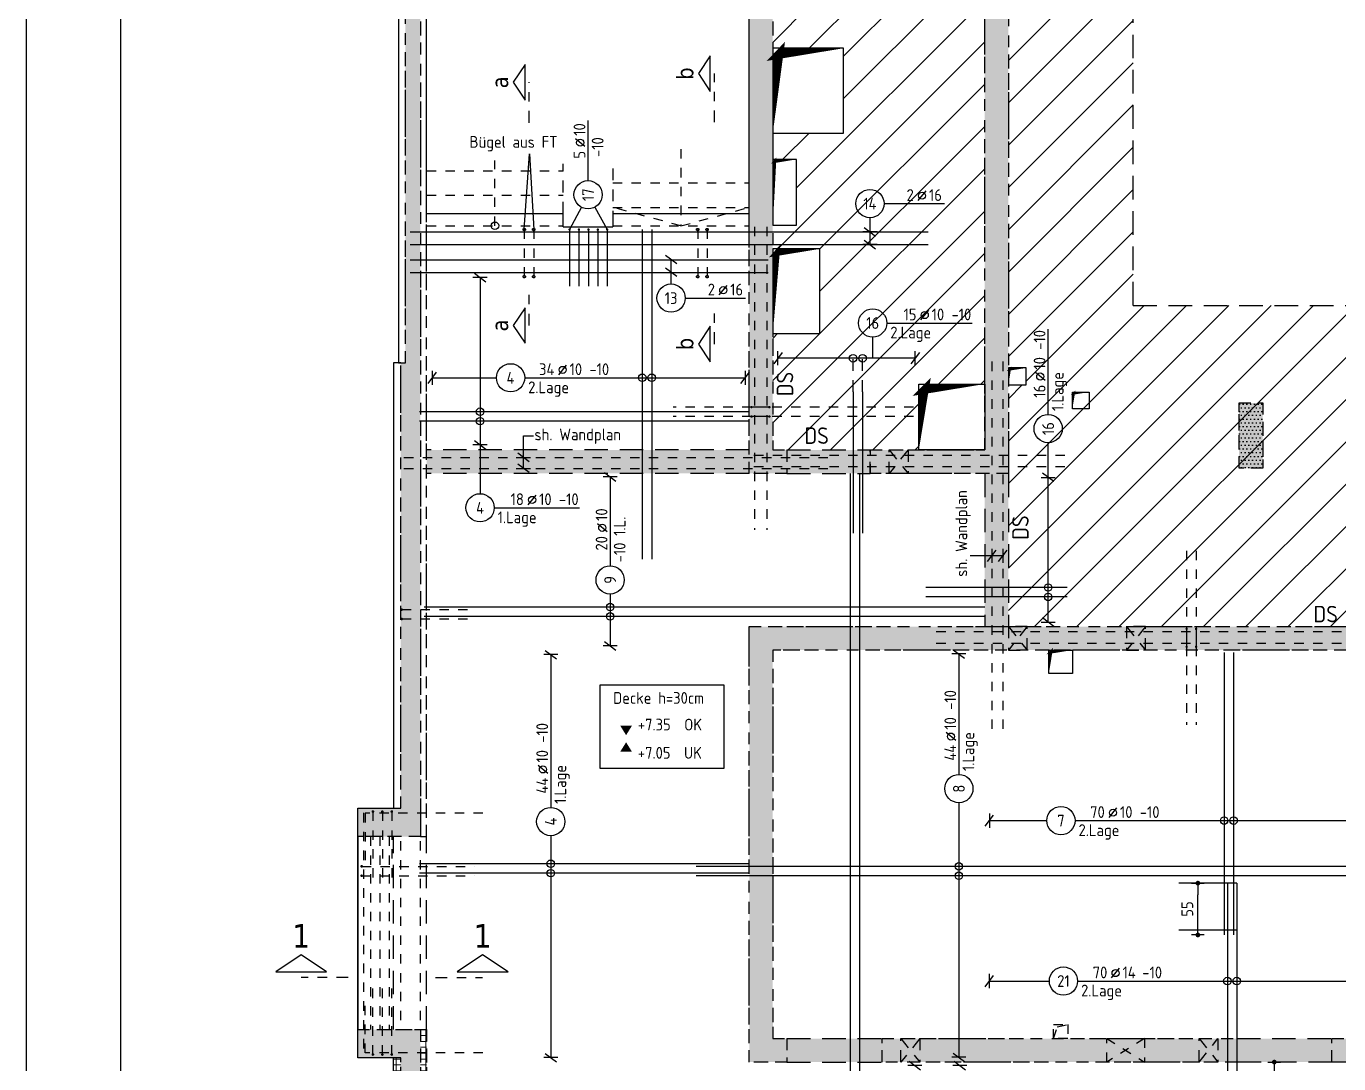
# Model space of a CAD drawing. Extents: x -4 to 87.4, y -7.1 to 49.1.
# Drawn here: x 5.99 to 19.92, y 23.99 to 35.01 of the extents above; entities that cross this region are included whole.
import ezdxf
from ezdxf.enums import TextEntityAlignment as Align

# ---------------------------------------------------------------- set-up
doc = ezdxf.new("R2010")
doc.units = 0
doc.header["$LTSCALE"] = 0.5
for name, pattern in [('AUSGEZOGEN', [1000.01, 1000, 0.01]), ('DASHDOTSMALL', [1.05, 0.5, -0.25, 0.05, -0.25]), ('DASHED', [0.75, 0.5, -0.25]), ('DOT', [0.175, 0.05, -0.125]), ('HIDDEN', [0.375, 0.25, -0.125]), ('HIDDEN2', [0.187, 0.125, -0.062]), ('PUNKT', [0.175, 0.05, -0.125]), ('STRICHPUNKT2', [0.55, 0.25, -0.125, 0.05, -0.125]), ('VERDECKT', [0.375, 0.25, -0.125])]:
    doc.linetypes.add(name, pattern=pattern)
for name, color, linetype in [('1.OG', 7, 'Continuous'), ('BETON', 7, 'Continuous'), ('BZ', 7, 'Continuous'), ('DD', 7, 'Continuous'), ('DRUEBER', 7, 'Continuous'), ('grau_hell', 7, 'Continuous'), ('grau_mittel', 7, 'Continuous'), ('HILFE', 7, 'Continuous'), ('koten', 7, 'Continuous'), ('MASSE', 7, 'Continuous'), ('OBJEKT', 7, 'Continuous'), ('RAHMEN', 7, 'Continuous'), ('RND', 7, 'Continuous'), ('SCHATTEN', 7, 'Continuous'), ('SCHNITTE', 7, 'Continuous'), ('SCHRAFF', 7, 'Continuous'), ('TEXT', 7, 'Continuous'), ('VERDECKT', 7, 'Continuous'), ('VERDECKT1', 7, 'Continuous'), ('WD', 7, 'Continuous')]:
    doc.layers.add(name, color=color, linetype=linetype)
doc.layers.add('NOPLOT', color=7, linetype='Continuous', plot=False)
doc.layers.add('zila_01_rb_02_stb-fertig_05_schraff', color=144, linetype='Continuous', lineweight=9)
doc.styles.add('helv', font='tahoma.ttf')
doc.styles.add('txt', font='isocp.shx')
doc.dimstyles.new('DOT_I', dxfattribs={"dimscale": 0.5, "dimtxt": 0.25, "dimasz": 0.25, "dimexe": 0.1, "dimexo": 0.3, "dimgap": 0.1, "dimtad": 1, "dimdec": 3, "dimzin": 3, "dimtxsty": 'txt', "dimblk": 'DOT', "dimblk1": 'DOT', "dimblk2": 'DOT', "dimsah": 1, "dimcen": 0.1, "dimse1": 1, "dimse2": 1, "dimazin": 0, "dimtfac": 1, "dimtdec": 4, "dimtix": 1, "dimtmove": 2, "dimatfit": 3, "dimfxl": 0, "dimtvp": 1, "dimtolj": 1, "dimtzin": 0, "dimarcsym": 0})
pattern_1 = [(45, (0.41612, -0.21238), (-0.2245064, 0.2245064), [])]
pattern_2 = [(0, (1.404987, 55.841414), (0.01984375, 0.0396875), [0, -0.0396875])]

# ---------------------------------------------------------------- blocks, each defined once
blk = doc.blocks.new('lei_gre')
at = {"layer": 'RND', "color": 7, "linetype": 'Continuous'}
for p, q in [((-0.09, -0.12), (0.09, 0.12)), ((0, 0.15), (0, -0.15))]:
    blk.add_line(p, q, dxfattribs=at)
blk = doc.blocks.new('RND_LEI')
at = {"layer": 'RND', "color": 7, "linetype": 'Continuous'}
blk.add_line((1.022, 0.066), (1.19, 0.27), dxfattribs=at)
for centre, radius in [((0, 0), 0.3), ((1.106, 0.168), 0.075)]:
    blk.add_circle(centre, radius, dxfattribs=at)
at = {"layer": 'RND', "color": 7, "linetype": 'Continuous', "style": 'txt'}
blk.add_attdef('ANZ', text='', height=0.25, dxfattribs=at).set_placement((0.931, 0.057), align=Align.RIGHT)
for tag, p in [('DUM', (1.253, 0.057)), ('ABSTD', (1.674, 0.057)), ('POSTXT', (0.374, -0.327))]:
    blk.add_attdef(tag, p, '', height=0.25, dxfattribs=at)
blk.add_attdef('POSL', text='', height=0.25, dxfattribs=at).set_placement((0, 0), align=Align.MIDDLE)
blk = doc.blocks.new('SCHN-2')
at = {"layer": 'SCHNITTE', "color": 6, "linetype": 'Continuous'}
blk.add_lwpolyline([(0.378, 0.088), (0, 0.34), (-0.378, 0.088)], close=True, dxfattribs=at)
at = {"layer": 'SCHNITTE', "color": 1, "linetype": 'DASHDOTSMALL', "style": 'helv'}
blk.add_attdef('SCHN-2', text='', height=0.35, dxfattribs=at).set_placement((0, 0.45), align=Align.CENTER)
blk = doc.blocks.new('DOT')
at = {"layer": 'MASSE', "color": 7, "linetype": 'Continuous'}
for p, q in [((0, 0), (-1, 0)), ((0, 0.54), (0, -0.54))]:
    blk.add_line(p, q, dxfattribs=at)
at = {"layer": 'MASSE', "color": 7, "linetype": 'Continuous', "const_width": 0.2}
blk.add_lwpolyline([(-0.1, 0, 1), (0.1, 0, 1)], format="xyb", close=True, dxfattribs=at)
blk = doc.blocks.new('*D46')
at = {"layer": 'Defpoints', "color": 0, "linetype": 'AUSGEZOGEN', "transparency": 16777216}
for p in [(18.426, 25.91), (18.426, 25.91), (18.426, 25.36)]:
    blk.add_point(p, dxfattribs=at)
at = {"layer": 'MASSE', "color": 0, "linetype": 'AUSGEZOGEN', "lineweight": -2, "transparency": 16777216}
blk.add_line((18.426, 25.485), (18.426, 25.785), dxfattribs=at)
at = {"layer": 'MASSE', "color": 0, "linetype": 'AUSGEZOGEN', "lineweight": -2, "transparency": 16777216, "xscale": 0.125, "yscale": 0.125, "zscale": 0.125}
for p, rotation in [((18.426, 25.91), 90), ((18.426, 25.36), 270)]:
    blk.add_blockref('DOT', p, dxfattribs=dict(at, rotation=rotation))
at = {"layer": 'MASSE', "color": 0, "linetype": 'AUSGEZOGEN', "transparency": 16777216, "insert": (18.314, 25.635), "char_height": 0.125, "attachment_point": 5, "rotation": 90, "style": 'txt'}
blk.add_mtext('\\A1;55', dxfattribs=at)
blk = doc.blocks.new('DINA0')
at = {"layer": 'RAHMEN'}
blk.add_line((0, 84.1), (0, 0), dxfattribs=at)
at = {"layer": 'RAHMEN', "color": 5}
blk.add_line((2, 83.6), (2, 0.5), dxfattribs=at)
blk = doc.blocks.new('*D51')
at = {"layer": 'Defpoints', "color": 0, "linetype": 'AUSGEZOGEN', "transparency": 16777216}
for p in [(19.237, 24.01), (19.237, 22.36), (19.237, 22.36)]:
    blk.add_point(p, dxfattribs=at)
at = {"layer": 'MASSE', "color": 0, "linetype": 'AUSGEZOGEN', "lineweight": -2, "transparency": 16777216}
blk.add_line((19.237, 23.885), (19.237, 22.485), dxfattribs=at)
at = {"layer": 'MASSE', "color": 0, "linetype": 'AUSGEZOGEN', "lineweight": -2, "transparency": 16777216, "xscale": 0.125, "yscale": 0.125, "zscale": 0.125}
for p, rotation in [((19.237, 24.01), 90), ((19.237, 22.36), 270)]:
    blk.add_blockref('DOT', p, dxfattribs=dict(at, rotation=rotation))
at = {"layer": 'MASSE', "color": 0, "linetype": 'AUSGEZOGEN', "transparency": 16777216, "insert": (19.124, 23.185), "char_height": 0.125, "attachment_point": 5, "rotation": 90, "style": 'txt'}
blk.add_mtext('\\A1;165', dxfattribs=at)
blk = doc.blocks.new('SCHN-1')
at = {"layer": 'SCHNITTE', "color": 5, "linetype": 'Continuous'}
blk.add_lwpolyline([(0.54, 0.125), (0, 0.485), (-0.54, 0.125)], close=True, dxfattribs=at)
at = {"layer": 'SCHNITTE', "color": 6, "linetype": 'Continuous', "style": 'helv'}
blk.add_attdef('SCHN-1', text='', height=0.5, dxfattribs=at).set_placement((0, 0.635), align=Align.CENTER)
blk = doc.blocks.new('okrd_o')
at = {"layer": 'koten', "color": 7, "linetype": 'Continuous'}
blk.add_solid([(-0.125, 0.202), (0.125, 0.202), (0, 0)], dxfattribs=at)
at = {"layer": 'koten', "style": 'txt'}
blk.add_attdef('OKRD', (0.25, 0.1), '', height=0.25, dxfattribs=at)
blk = doc.blocks.new('okrd_u')
at = {"layer": 'koten', "color": 7, "linetype": 'Continuous'}
blk.add_solid([(-0.125, -0.202), (0.125, -0.202), (0, 0)], dxfattribs=at)
at = {"layer": 'koten', "style": 'txt'}
blk.add_attdef('OKRD', (0.25, -0.35), '', height=0.25, dxfattribs=at)

msp = doc.modelspace()

# ---------------------------------------------------------------- hatches: boundary and pattern name
at = {"layer": 'grau_hell', "linetype": 'AUSGEZOGEN'}
h = msp.add_hatch(dxfattribs=at)
h.set_pattern_fill('ANSI31', color=9, scale=0.1, style=0, double=1)
h.set_pattern_definition(pattern_1)
h.paths.add_polyline_path([(16.1639, 38.2101), (14.1139, 38.2101), (14.1139, 37.8601), (13.9139, 37.8601), (13.9139, 37.3701), (14.1639, 37.3701), (14.1639, 36.8701), (13.9139, 36.8701), (13.9139, 36.1351), (14.6639, 36.1351), (14.6639, 35.2351), (13.9139, 35.2351), (13.9139, 34.7751), (14.6639, 34.7751), (14.6639, 33.8751), (13.9139, 33.8751), (13.9139, 33.5951), (14.1639, 33.5951), (14.1639, 32.8951), (13.9139, 32.8951), (13.9139, 32.6451), (14.4139, 32.6451), (14.4139, 31.7451), (13.9139, 31.7451), (13.9139, 30.5101), (14.0639, 30.5101), (14.9489, 30.5101), (15.4639, 30.5101), (15.4639, 31.2101), (16.1639, 31.2101)])
h = msp.add_hatch(dxfattribs=at)
h.set_pattern_fill('ANSI31', color=9, scale=0.1, style=0, double=1)
h.set_pattern_definition(pattern_1)
h.paths.add_polyline_path([(28.2389, 27.8551), (28.2389, 27.8551), (28.5239, 27.8551), (28.5239, 28.4851), (29.7439, 28.4851), (29.7439, 27.8551), (30.5889, 27.8551), (30.5889, 27.6051), (30.5889, 27.6051), (29.7014, 27.6051), (29.7014, 24.2601), (30.7839, 24.2601), (34.3339, 24.2601), (35.3439, 24.2601), (36.589, 24.2601), (36.5889, 27.6051), (35.5389, 27.6051), (35.5389, 27.8551), (36.0889, 27.8551), (36.0889, 28.3551), (36.5889, 28.3551), (36.5889, 28.6351), (42.4139, 28.6351), (42.4139, 30.2601), (42.4139, 38.2101), (41.1139, 38.2101), (41.1139, 32.0444), (17.7389, 32.0444), (17.7389, 38.2101), (16.4139, 38.2101), (16.4139, 31.3801), (16.6039, 31.3801), (16.6039, 31.2001), (16.4139, 31.2001), (16.4139, 30.2601), (16.4139, 28.6351), (22.0639, 28.6351), (22.9489, 28.6351), (25.7139, 28.6351), (25.7139, 28.1051), (25.9639, 28.1051), (25.9639, 27.8551), (26.8389, 27.8551), (26.8389, 27.8551)])
at = {"layer": 'grau_mittel'}
for points in [[(16.4139, 38.5101), (10.0139, 38.5101), (10.0139, 31.4351), (9.9639, 31.4351), (9.9639, 26.7051), (9.8889, 26.7051), (9.5089, 26.7051), (9.5089, 26.4051), (10.1739, 26.4051), (10.1739, 38.2101), (13.6639, 38.2101), (13.6639, 33.0201), (13.6639, 30.2601), (14.0639, 30.2601), (14.0639, 30.5101), (13.9139, 30.5101), (13.9139, 38.2101), (16.1639, 38.2101), (16.1639, 30.5101), (15.3489, 30.5101), (15.3489, 30.2601), (16.4139, 30.2601)], [(16.1639, 28.6351), (16.4139, 28.6351), (16.4139, 30.2601), (16.1639, 30.2601)], [(9.5089, 24.3551), (9.5089, 24.0551), (9.8889, 24.0551), (9.9639, 24.0551), (9.9639, 17.2601), (10.5389, 17.2601), (10.5389, 17.5601), (10.2389, 17.5601), (10.1739, 17.5601), (10.1739, 24.3551)]]:
    msp.add_hatch(color=61, dxfattribs=at).paths.add_polyline_path(points)
h = msp.add_hatch(color=61, dxfattribs=at)
h.paths.add_polyline_path([(18.8639, 30.3151), (19.1139, 30.3151), (19.1139, 31.0101), (18.8639, 31.0101)])
h.paths.add_polyline_path([(21.2139, 31.0101), (20.9639, 31.0101), (20.9639, 30.3151), (21.2139, 30.3151)])
h.paths.add_polyline_path([(22.6139, 30.3151), (22.8639, 30.3151), (22.8639, 31.0101), (22.6139, 31.0101)])
h.paths.add_polyline_path([(24.9639, 31.0101), (24.7139, 31.0101), (24.7139, 30.3151), (24.9639, 30.3151)])
h.paths.add_polyline_path([(26.6139, 31.0101), (26.3639, 31.0101), (26.3639, 30.3151), (26.6139, 30.3151)])
h.paths.add_polyline_path([(30.3639, 31.0101), (30.1139, 31.0101), (30.1139, 30.3151), (30.3639, 30.3151)])
h.paths.add_polyline_path([(32.4639, 31.0101), (32.2139, 31.0101), (32.2139, 30.3151), (32.4639, 30.3151)])
h.paths.add_polyline_path([(34.1139, 31.0101), (33.8639, 31.0101), (33.8639, 30.3151), (34.1139, 30.3151)])
h.paths.add_polyline_path([(28.7139, 31.0101), (28.4639, 31.0101), (28.4639, 30.3151), (28.7139, 30.3151)])
h.paths.add_polyline_path([(35.9639, 30.3151), (36.2139, 30.3151), (36.2139, 31.0101), (35.9639, 31.0101)])
h.paths.add_polyline_path([(37.8639, 31.0101), (37.6139, 31.0101), (37.6139, 30.3151), (37.8639, 30.3151)])
h.paths.add_polyline_path([(39.9639, 31.0101), (39.7139, 31.0101), (39.7139, 30.3151), (39.9639, 30.3151)])
h = msp.add_hatch(color=61, dxfattribs=at)
h.paths.add_polyline_path([(15.1489, 30.5101), (14.9489, 30.5101), (14.9489, 30.2601), (15.1489, 30.2601)])
h.paths.add_polyline_path([(14.0639, 30.5101), (14.0639, 30.2601), (14.9489, 30.2601), (14.9489, 30.5101)])
h.paths.add_polyline_path([(13.6639, 30.2601), (13.6639, 30.5101), (10.2389, 30.5101), (10.2389, 30.2601)])
h = msp.add_hatch(color=61, dxfattribs=at)
h.paths.add_polyline_path([(13.6639, 24.0101), (14.0636, 24.0101), (14.0636, 24.2601), (13.914, 24.2601), (13.9139, 28.3851), (16.4139, 28.3851), (16.4139, 28.6351), (13.6639, 28.6351)])
h.paths.add_polyline_path([(14.0636, 24.2601), (14.0636, 24.0101), (15.0739, 24.0101), (15.0739, 24.2601)], flags=17)
h.paths.add_polyline_path([(15.0739, 24.0101), (15.2739, 24.0101), (15.2739, 24.2601), (15.0739, 24.2601)], flags=17)
h.paths.add_polyline_path([(18.4389, 24.0101), (18.4389, 24.2601), (15.4739, 24.2601), (15.4739, 24.0101)])
h.paths.add_polyline_path([(18.6389, 24.0101), (18.8389, 24.0101), (18.8389, 24.2601), (18.6389, 24.2601)])
h.paths.add_polyline_path([(19.8489, 24.0101), (19.8489, 24.2601), (18.8389, 24.2601), (18.8389, 24.0101)])
h.paths.add_polyline_path([(20.3989, 24.0101), (20.3989, 24.2601), (20.249, 24.2601), (20.2489, 26.9451), (21.6089, 26.9451), (21.6089, 27.1951), (20.2489, 27.1951), (20.2489, 27.7401), (19.9989, 27.7401), (19.9989, 24.2601), (19.8489, 24.2601), (19.8489, 24.0101)])
h = msp.add_hatch(color=61, dxfattribs=at)
h.paths.add_polyline_path([(16.6139, 28.6351), (16.6139, 28.3851), (17.6689, 28.3851), (17.6689, 28.6351)])
h.paths.add_polyline_path([(17.8689, 28.6351), (17.8689, 28.3851), (19.9989, 28.3851), (19.9989, 27.8901), (20.2489, 27.8901), (20.2489, 28.3851), (21.3089, 28.3851), (21.3089, 28.6351)])
h.paths.add_polyline_path([(22.0639, 28.6351), (21.7089, 28.6351), (21.7089, 28.3851), (22.0639, 28.3851)])
h.paths.add_polyline_path([(22.0639, 28.6351), (22.0639, 28.3851), (22.9489, 28.3851), (22.9489, 28.6351)])
h.paths.add_polyline_path([(22.9489, 28.6351), (22.9489, 28.3851), (23.0989, 28.3851), (23.3489, 28.3851), (24.2639, 28.3851), (24.2639, 24.2601), (23.3489, 24.2601), (23.0989, 24.2601), (21.8089, 24.2601), (21.8089, 24.0101), (26.0139, 24.0101), (26.0139, 24.2601), (25.7139, 24.2601), (25.4639, 24.2601), (24.5139, 24.2601), (24.5139, 28.3851), (25.4639, 28.3851), (25.4639, 27.6051), (25.7139, 27.6051), (26.8389, 27.6051), (26.8389, 27.8551), (25.7139, 27.8551), (25.7139, 28.6351)])
at = {"layer": 'SCHRAFF'}
h = msp.add_hatch(dxfattribs=at)
h.set_pattern_fill('DOTS', scale=0.025, double=1)
h.set_pattern_definition(pattern_2)
h.paths.add_polyline_path([(10.0139, 38.5101), (10.0139, 31.4351), (9.9639, 31.4351), (9.9639, 26.7051), (9.5089, 26.7051), (9.5089, 26.4051), (10.1739, 26.4051), (10.1739, 38.2101), (13.6639, 38.2101), (13.6639, 30.2601), (14.0639, 30.2601), (14.0639, 30.5101), (13.9139, 30.5101), (13.9139, 38.2101), (16.1639, 38.2101), (16.1639, 30.5101), (14.949, 30.5101), (14.949, 30.2601), (16.4139, 30.2601), (16.4139, 38.5101)])
h = msp.add_hatch(dxfattribs=at)
h.set_pattern_fill('DOTS', scale=0.025, double=1)
h.set_pattern_definition(pattern_2)
h.paths.add_polyline_path([(18.8639, 30.3151), (19.1139, 30.3151), (19.1139, 31.0101), (18.8639, 31.0101)])
h = msp.add_hatch(dxfattribs=at)
h.set_pattern_fill('DOTS', scale=0.025, double=1)
h.set_pattern_definition(pattern_2)
h.paths.add_polyline_path([(20.2489, 27.1951), (20.2489, 28.3851), (22.0639, 28.3851), (22.0639, 28.6351), (13.6639, 28.6351), (13.6639, 24.0101), (14.0639, 24.0101), (14.0639, 24.2601), (13.9139, 24.2601), (13.9139, 28.3851), (19.999, 28.3851), (19.999, 24.2601), (19.8489, 24.2601), (19.8489, 24.0101), (20.3989, 24.0101), (20.3989, 24.2601), (20.2489, 24.2601), (20.2489, 26.9451), (23.0989, 26.9451), (23.3489, 26.9451), (23.3489, 27.1951), (23.0989, 27.1951)])
h.paths.add_polyline_path([(15.0739, 24.2601), (15.0739, 24.0101), (18.8389, 24.0101), (18.8389, 24.2601)])
h = msp.add_hatch(dxfattribs=at)
h.set_pattern_fill('DOTS', scale=0.025, double=1)
h.set_pattern_definition(pattern_2)
h.paths.add_polyline_path([(9.5089, 24.3551), (9.5089, 24.0551), (9.9639, 24.0551), (9.9639, 17.2601), (10.5389, 17.2601), (10.5389, 17.5601), (10.1739, 17.5601), (10.1739, 24.3551)])
at = {"layer": 'zila_01_rb_02_stb-fertig_05_schraff', "linetype": 'AUSGEZOGEN'}
h = msp.add_hatch(dxfattribs=at)
h.set_pattern_fill('ANSI37', color=102, scale=0.5, angle=-45)
h.set_pattern_definition([(0, (-68.64601, 278.416614), (1e-17, 0.0625), []), (90, (-68.64601, 278.416614), (-0.0625, 2e-17), [])])
h.paths.add_polyline_path([(9.8889, 17.2601), (9.9639, 17.2601), (9.9639, 24.0551), (9.8889, 24.0551)])
h.paths.add_polyline_path([(10.2389, 24.3551), (10.1739, 24.3551), (10.1739, 17.5601), (10.2389, 17.5601)])

# ---------------------------------------------------------------- linework, layer by layer
at = {"layer": '1.OG', "color": 7, "linetype": 'DOT', "lineweight": -2}
for points in [[(9.9639, 26.7051), (9.9639, 31.4351), (10.0139, 31.4351), (10.0139, 38.5101), (16.4139, 38.5101), (16.4139, 30.2601), (14.949, 30.2601), (14.949, 30.5101), (16.1639, 30.5101), (16.1639, 38.2101), (13.9139, 38.2101), (13.9139, 30.5101), (14.0639, 30.5101), (14.0639, 30.2601), (13.6639, 30.2601), (13.6639, 38.2101), (10.1739, 38.2101), (10.1739, 26.4051), (9.5089, 26.4051), (9.5089, 26.7051)], [(18.8639, 31.0101), (19.1139, 31.0101), (19.1139, 30.3151), (18.8639, 30.3151)], [(15.0739, 24.2601), (18.8389, 24.2601), (18.8389, 24.0101), (15.0739, 24.0101)]]:
    msp.add_lwpolyline(points, close=True, dxfattribs=at)
for points in [[(10.0139, 38.5101), (9.9389, 38.5101), (9.9389, 31.4351), (9.9639, 31.4351)], [(10.1739, 26.405), (10.2389, 26.405), (10.2389, 38.2101)], [(9.9639, 31.4351), (9.8889, 31.4351), (9.8889, 26.7051)], [(13.6639, 28.6351), (22.0639, 28.6351)], [(19.999, 28.3851), (13.9139, 28.3851), (13.9139, 24.2601), (14.0639, 24.2601), (14.0639, 24.0101), (13.6639, 24.0101), (13.6639, 28.6351)], [(10.1739, 17.5601), (10.5389, 17.5601), (10.5389, 17.2601), (9.9639, 17.2601), (9.9639, 24.0551), (9.5089, 24.0551), (9.5089, 24.3551), (10.1739, 24.3551), (10.1739, 17.5601)], [(10.1739, 24.3551), (10.2389, 24.3551), (10.2389, 17.5601)], [(20.3989, 24.0101), (19.8489, 24.0101), (19.8489, 24.2601), (19.999, 24.2601)], [(9.9639, 17.2601), (9.8889, 17.2601), (9.8889, 24.055)]]:
    msp.add_lwpolyline(points, dxfattribs=at)
at = {"layer": 'BETON', "color": 6, "linetype": 'AUSGEZOGEN', "lineweight": -2}
for p, q in [((9.9389, 38.5101), (9.9389, 31.4351)), ((10.2389, 33.0201), (10.2389, 38.2101)), ((13.6639, 33.0201), (13.6639, 38.2101)), ((9.9389, 31.4351), (9.8889, 31.4351)), ((9.8889, 31.4351), (9.8889, 26.7051)), ((9.5089, 26.7051), (9.8889, 26.7051)), ((9.5089, 24.0551), (9.5089, 26.7051)), ((9.8889, 24.0551), (9.5089, 24.0551)), ((9.8889, 17.2601), (9.8889, 24.0551))]:
    msp.add_line(p, q, dxfattribs=at)
at = {"layer": 'BETON', "color": 6, "linetype": 'AUSGEZOGEN'}
for p, q in [((10.2389, 33.0201), (11.6889, 33.0201)), ((11.6889, 32.8801), (11.6889, 33.0201)), ((12.2139, 33.0201), (12.2139, 32.8801)), ((12.2139, 33.0201), (13.6639, 33.0201)), ((11.6889, 32.8801), (12.2139, 32.8801)), ((9.5089, 26.4051), (9.5089, 24.3551))]:
    msp.add_line(p, q, dxfattribs=at)
at = {"layer": 'BZ', "color": 102, "linetype": 'PUNKT'}
for p, q in [((17.4589, 24.2601), (17.8589, 24.0101)), ((17.8589, 24.2601), (17.4589, 24.0101))]:
    msp.add_line(p, q, dxfattribs=at)
msp.add_lwpolyline([(17.4589, 24.2601), (17.8589, 24.2601), (17.8589, 24.0101), (17.4589, 24.0101)], close=True, dxfattribs=at)
at = {"layer": 'DD', "color": 7, "linetype": 'HIDDEN2'}
for p, q in [((16.894, 24.2601), (16.9338, 24.3847)), ((16.9338, 24.3847), (17.044, 24.4101))]:
    msp.add_line(p, q, dxfattribs=at)
at = {"layer": 'DD', "color": 7, "linetype": 'AUSGEZOGEN'}
for points in [[(14.6639, 34.7751), (13.9139, 34.7751), (13.9139, 33.8751), (14.6639, 33.8751)], [(13.9139, 32.8951), (14.1639, 32.8951), (14.1639, 33.5951), (13.9139, 33.5951)], [(14.4139, 32.6451), (13.9139, 32.6451), (13.9139, 31.7451), (14.4139, 31.7451)], [(16.6039, 31.3801), (16.4139, 31.3801), (16.4139, 31.2001), (16.6039, 31.2001)], [(15.4639, 31.2101), (16.1639, 31.2101), (16.1639, 30.5101), (15.4639, 30.5101)], [(17.0933, 31.1251), (17.2733, 31.1251), (17.2733, 30.9451), (17.0933, 30.9451)], [(16.8439, 28.3851), (17.0939, 28.3851), (17.0939, 28.1351), (16.8439, 28.1351)]]:
    msp.add_lwpolyline(points, close=True, dxfattribs=at)
at = {"layer": 'DD', "color": 7, "linetype": 'HIDDEN2'}
msp.add_lwpolyline([(16.894, 24.4101), (17.044, 24.4101), (17.044, 24.2601), (16.894, 24.2601)], close=True, dxfattribs=at)
at = {"layer": 'DRUEBER', "color": 7, "linetype": 'DOT'}
for p, q in [((10.9639, 32.8901), (10.9639, 33.5816)), ((12.9389, 33.7044), (12.9389, 32.8901)), ((10.2389, 33.4751), (11.6889, 33.4751)), ((12.2139, 33.3451), (13.6639, 33.3451)), ((10.2389, 33.2151), (11.6889, 33.2151)), ((12.2139, 33.0851), (13.6639, 33.0851)), ((12.9389, 32.8901), (12.2139, 33.0851)), ((12.9389, 32.8901), (13.6639, 33.0851)), ((10.2389, 32.8901), (11.6889, 32.8901)), ((12.2139, 32.8901), (13.6639, 32.8901))]:
    msp.add_line(p, q, dxfattribs=at)
at = {"layer": 'HILFE', "color": 102, "linetype": 'DASHED'}
for q in [(17.7389, 38.9065), (41.1139, 32.0444)]:
    msp.add_line((17.7389, 32.0444), q, dxfattribs=at)
at = {"layer": 'HILFE', "color": 102, "linetype": 'AUSGEZOGEN'}
for p, q in [((11.2754, 32.8501), (11.3314, 33.6555)), ((11.3314, 33.6555), (11.3754, 32.8501)), ((11.2657, 30.3139), (11.2657, 30.6586)), ((11.2657, 30.6586), (11.375, 30.6586)), ((16.3647, 29.3855), (16.0071, 29.3855))]:
    msp.add_line(p, q, dxfattribs=at)
at = {"layer": 'NOPLOT', "color": 191, "linetype": 'AUSGEZOGEN'}
for p, q in [((18.8389, 25.9101), (18.2253, 25.9101)), ((18.8389, 25.4101), (18.2253, 25.4101))]:
    msp.add_line(p, q, dxfattribs=at)
at = {"layer": 'OBJEKT', "color": 1, "linetype": 'AUSGEZOGEN'}
msp.add_lwpolyline([(12.0822, 28.0172), (13.394, 28.0172), (13.394, 27.1281), (12.0822, 27.1281)], close=True, dxfattribs=at)
at = {"layer": 'OBJEKT', "color": 7, "linetype": 'AUSGEZOGEN'}
msp.add_circle((10.9639, 32.8901), 0.04, dxfattribs=at)
at = {"layer": 'RND', "color": 7, "linetype": 'AUSGEZOGEN'}
for p, q in [((11.953, 33.3697), (11.953, 34.0097)), ((15.0949, 33.1254), (15.7349, 33.1254)), ((10.806, 32.3404), (10.806, 30.5646)), ((12.9843, 32.1223), (13.6243, 32.1223)), ((15.1238, 31.8578), (16.0301, 31.8578)), ((16.8367, 30.8866), (16.8367, 31.7929)), ((14.9738, 31.4836), (14.9738, 31.7078)), ((15.4252, 31.4836), (13.9688, 31.4836)), ((10.2989, 31.276), (10.9799, 31.276)), ((11.2799, 31.276), (13.6199, 31.276)), ((10.806, 30.5646), (10.806, 30.0456)), ((16.8367, 30.2183), (16.8367, 30.5866)), ((12.187, 30.2243), (12.187, 29.2799)), ((16.8367, 28.6817), (16.8367, 30.2183)), ((10.956, 29.8956), (11.8623, 29.8956)), ((12.187, 28.9799), (12.187, 28.4295)), ((11.5569, 28.3362), (11.5569, 26.7141)), ((15.8887, 28.3439), (15.8887, 27.0636)), ((15.8887, 26.7636), (15.8887, 24.0611)), ((16.2123, 26.5736), (16.8222, 26.5736)), ((17.1222, 26.5736), (23.0322, 26.5736)), ((11.5569, 26.4141), (11.5569, 24.0574)), ((16.2115, 24.8707), (16.8493, 24.8707)), ((17.1493, 24.8707), (23.0807, 24.8707))]:
    msp.add_line(p, q, dxfattribs=at)
at = {"layer": 'RND', "color": 102, "linetype": 'AUSGEZOGEN'}
for p, q in [((11.8825, 33.0873), (11.7561, 32.8501)), ((12.0252, 33.0882), (12.1561, 32.8501)), ((14.9449, 32.9754), (14.9449, 32.6839)), ((12.8343, 32.2723), (12.8343, 32.5296))]:
    msp.add_line(p, q, dxfattribs=at)
at = {"layer": 'RND', "color": 102, "linetype": 'VERDECKT'}
for p, q in [((14.7663, 31.1252), (14.7663, 31.5336)), ((14.8663, 31.1252), (14.8663, 31.5336))]:
    msp.add_line(p, q, dxfattribs=at)
at = {"layer": 'RND', "color": 1, "linetype": 'AUSGEZOGEN'}
for points in [[(10.0639, 32.8253), (15.5639, 32.8253)], [(11.7561, 32.8501), (11.7561, 32.2501)], [(11.8561, 32.8501), (11.8561, 32.2501)], [(11.9561, 32.8501), (11.9561, 32.2501)], [(12.0561, 32.8501), (12.0561, 32.2501)], [(12.1561, 32.8501), (12.1561, 32.2501)], [(12.5281, 32.8501), (12.5281, 29.3501)], [(12.6281, 32.8501), (12.6281, 29.3501)], [(10.0639, 32.691), (15.5639, 32.691)], [(10.0639, 32.5296), (13.8639, 32.5296)], [(10.0639, 32.3954), (13.8639, 32.3954)], [(14.7663, 31.1252), (14.7663, 29.6252)], [(14.8663, 31.1252), (14.8663, 29.6252)], [(13.8779, 30.9642), (13.6877, 30.9642)], [(13.6639, 30.9154), (10.1639, 30.9154)], [(13.6639, 30.8154), (10.1639, 30.8154)], [(13.8779, 30.8642), (13.6877, 30.8642)], [(14.7345, 30.2601), (14.7345, 17.5601)], [(14.8345, 30.2601), (14.8345, 17.5601)], [(17.0389, 29.0493), (15.5389, 29.0493)], [(16.1639, 28.8422), (10.2139, 28.8422)], [(17.0389, 28.9493), (15.5389, 28.9493)], [(16.1639, 28.7422), (10.2139, 28.7422)], [(18.3068, 28.6096), (18.3068, 28.4195)], [(18.4068, 28.6096), (18.4068, 28.4195)], [(18.7048, 28.3601), (18.7048, 25.3601)], [(18.8048, 28.3601), (18.8048, 25.3601)], [(13.6639, 26.1157), (10.1639, 26.1157)], [(23.0989, 26.0885), (13.0989, 26.0885)], [(13.6639, 26.0157), (10.1639, 26.0157)], [(23.0989, 25.9885), (13.0989, 25.9885)], [(18.7389, 25.9101), (18.7389, 22.3601)], [(18.8389, 25.9101), (18.8389, 22.3601)]]:
    msp.add_lwpolyline(points, dxfattribs=at)
at = {"layer": 'RND', "color": 102, "linetype": 'HIDDEN2'}
for points in [[(11.2754, 32.8501), (11.2754, 32.3501)], [(11.3754, 32.8501), (11.3754, 32.3501)], [(13.1163, 32.8501), (13.1163, 32.3501)], [(13.2163, 32.8501), (13.2163, 32.3501)]]:
    msp.add_lwpolyline(points, dxfattribs=at)
at = {"layer": 'RND', "color": 7, "linetype": 'AUSGEZOGEN'}
for points, const_width in [([(11.7499, 32.8501, 1), (11.7624, 32.8501, 1)], 0.0125), ([(11.8499, 32.8501, 1), (11.8624, 32.8501, 1)], 0.0125), ([(11.9499, 32.8501, 1), (11.9624, 32.8501, 1)], 0.0125), ([(12.0499, 32.8501, 1), (12.0624, 32.8501, 1)], 0.0125), ([(12.1499, 32.8501, 1), (12.1624, 32.8501, 1)], 0.0125), ([(13.694, 30.9642, 1), (13.6815, 30.9642, 1)], 0.0125), ([(13.8841, 30.9642, 1), (13.8716, 30.9642, 1)], 0.0125), ([(13.694, 30.8642, 1), (13.6815, 30.8642, 1)], 0.0125), ([(13.8841, 30.8642, 1), (13.8716, 30.8642, 1)], 0.0125), ([(9.9739, 28.822, -1), (9.9739, 28.808, -1)], 0.014), ([(9.9739, 28.722, -1), (9.9739, 28.708, -1)], 0.014), ([(18.3068, 28.6159, 1), (18.3068, 28.6034, 1)], 0.0125), ([(18.4068, 28.6159, 1), (18.4068, 28.6034, 1)], 0.0125), ([(18.3068, 28.4258, 1), (18.3068, 28.4133, 1)], 0.0125), ([(18.4068, 28.4258, 1), (18.4068, 28.4133, 1)], 0.0125), ([(9.6618, 26.6701, -1), (9.6758, 26.6701, -1)], 0.014), ([(9.7618, 26.6701, -1), (9.7758, 26.6701, -1)], 0.014), ([(9.8618, 26.6701, -1), (9.8758, 26.6701, -1)], 0.014), ([(9.5489, 26.0955, -1), (9.5489, 26.0815, -1)], 0.014), ([(9.5489, 25.9955, -1), (9.5489, 25.9815, -1)], 0.014), ([(9.6618, 24.0901, 1), (9.6758, 24.0901, 1)], 0.014), ([(9.7618, 24.0901, 1), (9.7758, 24.0901, 1)], 0.014), ([(9.8618, 24.0901, 1), (9.8758, 24.0901, 1)], 0.014)]:
    msp.add_lwpolyline(points, format="xyb", close=True, dxfattribs=dict(at, const_width=const_width))
at = {"layer": 'RND', "color": 1, "linetype": 'HIDDEN2'}
for points in [[(13.7198, 32.8801), (13.7198, 29.6601)], [(13.8518, 32.8801), (13.8518, 29.6601)], [(16.2393, 31.4476), (16.2393, 27.4476)], [(16.3557, 31.4476), (16.3557, 27.4476)], [(9.9983, 30.4302), (14.4983, 30.4302)], [(17.0139, 30.452), (13.7139, 30.452)], [(9.9983, 30.3139), (14.4983, 30.3139)], [(17.0139, 30.3291), (13.7139, 30.3291)], [(9.9739, 28.815), (10.7239, 28.815)], [(9.9739, 28.715), (10.7239, 28.715)], [(23.3489, 28.5781), (15.5639, 28.5781)], [(23.349, 28.4545), (15.5639, 28.4545)], [(9.5682, 26.6551), (9.5682, 24.1051)], [(10.837, 26.6523), (9.587, 26.6523), (9.587, 26.0523)], [(9.6688, 26.6701), (9.6688, 25.9201)], [(9.7688, 26.6701), (9.7688, 25.9201)], [(9.8688, 26.6701), (9.8688, 25.9201)], [(9.6416, 26.405), (9.6416, 24.3551)], [(9.7416, 26.405), (9.7416, 24.3551)], [(9.8416, 26.405), (9.8416, 24.3551)], [(9.9606, 26.3551), (9.9606, 24.4051)], [(10.1696, 26.3551), (10.1696, 24.4051)], [(9.5489, 26.0885), (10.7489, 26.0885)], [(9.5489, 25.9885), (10.7489, 25.9885)], [(9.6688, 24.0901), (9.6688, 24.8401)], [(9.7688, 24.0901), (9.7688, 24.8401)], [(9.8688, 24.0901), (9.8688, 24.8401)], [(10.837, 24.1079), (9.587, 24.1079), (9.587, 24.7079)]]:
    msp.add_lwpolyline(points, dxfattribs=at)
at = {"layer": 'RND', "color": 1, "linetype": 'DOT'}
for points in [[(13.6877, 30.9642), (12.8577, 30.9642)], [(15.4079, 30.9642), (13.8779, 30.9642)], [(13.6877, 30.8642), (12.8577, 30.8642)], [(15.4079, 30.8642), (13.8779, 30.8642)], [(18.3068, 29.4396), (18.3068, 28.6096)], [(18.4068, 29.4396), (18.4068, 28.6096)], [(18.3068, 28.4195), (18.3068, 27.5895)], [(18.4068, 28.4195), (18.4068, 27.5895)]]:
    msp.add_lwpolyline(points, dxfattribs=at)
at = {"layer": 'RND', "color": 102, "linetype": 'HIDDEN2'}
for centre in [(11.2754, 32.8501), (11.3754, 32.8501), (13.1163, 32.8501), (13.2163, 32.8501), (11.2754, 32.3501), (11.3754, 32.3501), (13.1163, 32.3501), (13.2163, 32.3501)]:
    msp.add_circle(centre, 0.0125, dxfattribs=at)
at = {"layer": 'RND', "color": 7, "linetype": 'AUSGEZOGEN'}
for centre in [(14.7663, 31.4836), (14.8663, 31.4836), (12.5281, 31.276), (12.6281, 31.276), (10.806, 30.9154), (10.806, 30.8154), (16.8367, 29.0493), (16.8367, 28.9493), (12.187, 28.8422), (12.187, 28.7422), (18.7048, 26.5736), (18.8048, 26.5736), (11.5569, 26.1157), (11.5569, 26.0157), (15.8887, 26.0885), (15.8887, 25.9885), (18.7389, 24.8707), (18.8389, 24.8707)]:
    msp.add_circle(centre, 0.04, dxfattribs=at)
at = {"layer": 'SCHATTEN', "color": 1, "linetype": 'AUSGEZOGEN'}
for points in [[(13.9139, 33.8751, 0, 0.1194, 0), (13.9735, 34.7711, 0, 0, 0), (13.9189, 34.7141, 0.1223, 0, 0), (14.6639, 34.7751, 0, 0, 0)], [(13.9139, 32.8951, 0, 0.0372, 0), (13.9325, 33.5946, 0, 0, 0), (13.9156, 33.5748, 0.0408, 0, 0), (14.1639, 33.5951, 0, 0, 0)], [(13.9139, 31.7451, 0, 0.0765, 0), (13.9521, 32.6434, 0, 0, 0), (13.9172, 32.6044, 0.0815, 0, 0), (14.4139, 32.6451, 0, 0, 0)], [(16.4139, 31.2001, 0, 0.0294, 0), (16.4285, 31.3789, 0, 0, 0), (16.415, 31.3655, 0.0291, 0, 0), (16.6039, 31.3801, 0, 0, 0)], [(15.4639, 30.5101, 0, 0.1141, 0), (15.5208, 31.2054, 0, 0, 0), (15.4686, 31.1532, 0.1141, 0, 0), (16.1639, 31.2101, 0, 0, 0)], [(17.0933, 30.9451, 0, 0.0294, 0), (17.1079, 31.1239, 0, 0, 0), (17.0945, 31.1104, 0.0294, 0, 0), (17.2733, 31.1251, 0, 0, 0)], [(16.8439, 28.1351, 0, 0.0408, 0), (16.8642, 28.3834, 0, 0, 0), (16.8456, 28.3648, 0.0408, 0, 0), (17.0939, 28.3851, 0, 0, 0)]]:
    msp.add_lwpolyline(points, format="xyseb", dxfattribs=at)
at = {"layer": 'SCHNITTE', "color": 6, "linetype": 'STRICHPUNKT2'}
for p, q in [((11.3289, 33.9845), (11.3289, 34.4134)), ((13.2945, 33.9892), (13.2945, 34.5064)), ((11.3289, 31.8316), (11.3289, 32.1975)), ((13.2945, 31.6348), (13.2945, 32.0385))]:
    msp.add_line(p, q, dxfattribs=at)
at = {"layer": 'SCHNITTE', "color": 5, "linetype": 'STRICHPUNKT2'}
for p, q in [((9.407, 24.907), (8.907, 24.907)), ((10.3332, 24.907), (10.8332, 24.907))]:
    msp.add_line(p, q, dxfattribs=at)
at = {"layer": 'VERDECKT', "color": 7, "linetype": 'VERDECKT', "lineweight": -2}
for p, q in [((10.0139, 31.4351), (10.0139, 38.5101)), ((16.4139, 38.5101), (16.4139, 30.2601)), ((10.1739, 38.2101), (10.1739, 26.4051)), ((13.9139, 38.2101), (13.9139, 30.5101)), ((16.1639, 30.5101), (16.1639, 38.2101)), ((10.2389, 26.4051), (10.2389, 33.0201)), ((13.6639, 30.2601), (13.6639, 33.0201)), ((9.9389, 31.4351), (9.9639, 31.4351)), ((9.9639, 26.7051), (9.9639, 31.4351)), ((9.9639, 31.4351), (10.0139, 31.4351)), ((13.9139, 30.5101), (14.0639, 30.5101)), ((14.0639, 30.5101), (14.0639, 30.2601)), ((14.9489, 30.2601), (14.9489, 30.5101)), ((14.9489, 30.5101), (16.1639, 30.5101)), ((14.0639, 30.2601), (13.6639, 30.2601)), ((16.4139, 30.2601), (14.9489, 30.2601)), ((9.8889, 26.7051), (9.9639, 26.7051)), ((10.1739, 26.4051), (9.5089, 26.4051)), ((10.1739, 26.4051), (10.2389, 26.4051)), ((9.5089, 24.3551), (10.1739, 24.3551)), ((10.1739, 24.3551), (10.1739, 17.5601)), ((10.1739, 24.3551), (10.2389, 24.3551)), ((10.2389, 24.3551), (10.2389, 17.5601)), ((9.9639, 24.0551), (9.8889, 24.0551)), ((9.9639, 17.2601), (9.9639, 24.0551))]:
    msp.add_line(p, q, dxfattribs=at)
at = {"layer": 'VERDECKT', "color": 7, "linetype": 'VERDECKT'}
for p, q in [((11.6889, 33.0201), (11.6889, 33.547)), ((12.2139, 33.5), (12.2139, 33.0201))]:
    msp.add_line(p, q, dxfattribs=at)
at = {"layer": 'VERDECKT', "color": 7, "linetype": 'VERDECKT', "lineweight": -2}
for points in [[(18.8639, 31.0101), (19.1139, 31.0101), (19.1139, 30.3151), (18.8639, 30.3151)], [(15.0739, 24.2601), (18.8389, 24.2601), (18.8389, 24.0101), (15.0739, 24.0101)]]:
    msp.add_lwpolyline(points, close=True, dxfattribs=at)
for points in [[(13.6639, 28.6351), (22.0639, 28.6351)], [(19.9989, 28.3851), (13.9139, 28.3851), (13.914, 24.2601), (14.0636, 24.2601), (14.0636, 24.0101), (13.6639, 24.0101), (13.6639, 28.6351)], [(20.3989, 24.0101), (19.8489, 24.0101), (19.8489, 24.2601), (19.9989, 24.2601)]]:
    msp.add_lwpolyline(points, dxfattribs=at)
at = {"layer": 'VERDECKT1', "color": 7, "linetype": 'DASHED'}
for p, q in [((13.6639, 30.5101), (10.2389, 30.5101)), ((14.0639, 30.5101), (14.9489, 30.5101)), ((13.6639, 30.2601), (10.2389, 30.2601)), ((14.0639, 30.2601), (14.9489, 30.2601)), ((16.1639, 30.2601), (16.1639, 28.6351)), ((16.4139, 30.2601), (16.4139, 28.6351)), ((9.8889, 24.3551), (9.8889, 26.4051)), ((10.2389, 24.3551), (10.2389, 26.4051)), ((14.0636, 24.2601), (15.0739, 24.2601)), ((18.8389, 24.2601), (19.8489, 24.2601)), ((14.0636, 24.0101), (15.0739, 24.0101)), ((19.8489, 24.0101), (18.8389, 24.0101))]:
    msp.add_line(p, q, dxfattribs=at)
at = {"layer": 'WD', "color": 102, "linetype": 'HIDDEN'}
for p, q in [((15.1489, 30.5101), (15.3489, 30.2601)), ((15.3489, 30.5101), (15.1489, 30.2601)), ((16.4139, 28.6351), (16.6139, 28.3851)), ((16.6139, 28.6351), (16.4139, 28.3851)), ((17.6689, 28.6351), (17.8689, 28.3851)), ((17.8689, 28.6351), (17.6689, 28.3851)), ((15.2739, 24.2601), (15.4739, 24.0101)), ((15.4739, 24.2601), (15.2739, 24.0101)), ((18.4389, 24.2601), (18.6389, 24.0101)), ((18.4389, 24.0101), (18.6389, 24.2601))]:
    msp.add_line(p, q, dxfattribs=at)
for points in [[(15.1489, 30.5101), (15.3489, 30.5101), (15.3489, 30.2601), (15.1489, 30.2601)], [(16.6139, 28.6351), (16.4139, 28.6351), (16.4139, 28.3851), (16.6139, 28.3851)], [(17.8689, 28.6351), (17.6689, 28.6351), (17.6689, 28.3851), (17.8689, 28.3851)], [(15.2739, 24.2601), (15.4739, 24.2601), (15.4739, 24.0101), (15.2739, 24.0101)], [(18.4389, 24.2601), (18.6389, 24.2601), (18.6389, 24.0101), (18.4389, 24.0101)]]:
    msp.add_lwpolyline(points, close=True, dxfattribs=at)

# ---------------------------------------------------------------- block references
at = {"layer": 'koten', "color": 6, "linetype": 'AUSGEZOGEN', "xscale": 0.5, "yscale": 0.5, "zscale": 0.5}
for name, p, values in [('okrd_o', (12.3564, 27.4811), {'OKRD': '+7.35  OK'}), ('okrd_u', (12.3564, 27.4061), {'OKRD': '+7.05  UK'})]:
    msp.add_blockref(name, p, dxfattribs=at).add_auto_attribs(values)
at = {"layer": 'RAHMEN', "color": 7, "xscale": 0.5, "yscale": 0.5, "zscale": 0.5}
msp.add_blockref('DINA0', (5.9889, 0), dxfattribs=at)
at = {"layer": 'RND', "color": 7, "linetype": 'AUSGEZOGEN', "xscale": 0.5, "yscale": 0.5, "zscale": 0.5, "rotation": 90}
for p, values in [((11.953, 33.2197), {'POSL': '17', 'DUM': '10', 'ANZ': '5', 'POSTXT': '   -10'}), ((16.8367, 30.7366), {'POSL': '16', 'DUM': '10', 'ANZ': '16', 'ABSTD': '-10', 'POSTXT': '1.Lage'}), ((12.187, 29.1299), {'POSL': '9', 'DUM': '10', 'ANZ': '20', 'POSTXT': '-10 1.L.'}), ((15.8887, 26.9136), {'POSL': '8', 'DUM': '10', 'ANZ': '44', 'ABSTD': '-10', 'POSTXT': '1.Lage'}), ((11.5569, 26.5641), {'POSL': '4', 'DUM': '10', 'ANZ': '44', 'ABSTD': '-10', 'POSTXT': '1.Lage'})]:
    msp.add_blockref('RND_LEI', p, dxfattribs=at).add_auto_attribs(values)
at = {"layer": 'RND', "color": 7, "linetype": 'AUSGEZOGEN', "xscale": 0.5, "yscale": 0.5, "zscale": 0.5}
for p, values in [((14.9449, 33.1254), {'POSL': '14', 'DUM': '16', 'ANZ': '2'}), ((12.8343, 32.1223), {'POSL': '13', 'DUM': '16', 'ANZ': '2'}), ((14.9738, 31.8578), {'POSL': '16', 'DUM': '10', 'ANZ': '15', 'ABSTD': '-10', 'POSTXT': '2.Lage'}), ((11.1299, 31.276), {'POSL': '4', 'DUM': '10', 'ANZ': '34', 'ABSTD': '-10', 'POSTXT': '2.Lage'}), ((10.806, 29.8956), {'POSL': '4', 'DUM': '10', 'ANZ': '18', 'ABSTD': '-10', 'POSTXT': '1.Lage'}), ((16.9722, 26.5736), {'POSL': '7', 'DUM': '10', 'ANZ': '70', 'ABSTD': '-10', 'POSTXT': '2.Lage'}), ((16.9993, 24.8707), {'POSL': '21', 'DUM': '14', 'ANZ': '70', 'ABSTD': '-10', 'POSTXT': '2.Lage'})]:
    msp.add_blockref('RND_LEI', p, dxfattribs=at).add_auto_attribs(values)
at = {"layer": 'RND', "color": 102, "linetype": 'AUSGEZOGEN', "xscale": 0.5, "yscale": 0.5, "zscale": 0.5}
for p, rotation in [((14.9449, 32.8253), 270), ((14.9449, 32.691), 270), ((12.8343, 32.5296), 90), ((12.8343, 32.3954), 90)]:
    msp.add_blockref('lei_gre', p, dxfattribs=dict(at, rotation=rotation))
at = {"layer": 'RND', "color": 7, "linetype": 'AUSGEZOGEN', "xscale": 0.5, "yscale": 0.5, "zscale": 0.5}
for p, rotation in [((10.806, 32.3404), 270), ((13.9688, 31.4836), 180), ((15.4252, 31.4836), 180), ((10.806, 30.5646), 270), ((11.2657, 30.4302), 90), ((11.2657, 30.3139), 90), ((12.187, 30.2243), 270), ((16.8367, 30.2183), 90), ((16.8367, 28.6817), 90), ((12.187, 28.4295), 270), ((11.5569, 28.3362), 270), ((15.8887, 28.3439), 270), ((15.8887, 24.0611), 270), ((11.5569, 24.0574), 270), ((15.4207, 23.9743), 270), ((15.8983, 23.9735), 270)]:
    msp.add_blockref('lei_gre', p, dxfattribs=dict(at, rotation=rotation))
for p in [(10.2989, 31.276), (13.6199, 31.276), (16.2123, 26.5736), (16.2115, 24.8707)]:
    msp.add_blockref('lei_gre', p, dxfattribs=at)
at = {"layer": 'RND', "color": 7, "xscale": 0.5, "yscale": 0.5, "zscale": 0.5}
for p in [(16.2393, 29.3855), (16.3557, 29.3855)]:
    msp.add_blockref('lei_gre', p, dxfattribs=at)
at = {"layer": 'SCHNITTE', "color": 6, "linetype": 'STRICHPUNKT2', "xscale": 0.5, "yscale": 0.5, "zscale": 0.5, "rotation": 90}
for p, values in [((13.2945, 34.5064), {'SCHN-2': 'b'}), ((11.3289, 34.4134), {'SCHN-2': 'a'}), ((11.3289, 31.8316), {'SCHN-2': 'a'}), ((13.2945, 31.6348), {'SCHN-2': 'b'})]:
    msp.add_blockref('SCHN-2', p, dxfattribs=at).add_auto_attribs(values)
at = {"layer": 'SCHNITTE', "color": 5, "linetype": 'STRICHPUNKT2', "xscale": 0.5, "yscale": 0.5, "zscale": 0.5}
for p in [(8.907, 24.907), (10.8332, 24.907)]:
    msp.add_blockref('SCHN-1', p, dxfattribs=at).add_auto_attribs({'SCHN-1': '1'})

# ---------------------------------------------------------------- texts
at = {"layer": 'TEXT', "color": 7, "linetype": 'AUSGEZOGEN', "style": 'txt'}
for s, p in [('Bügel aus FT', (10.6944, 33.7185)), ('sh. Wandplan', (11.3827, 30.6119))]:
    msp.add_text(s, height=0.125, dxfattribs=at).set_placement(p)
at = {"layer": 'TEXT', "color": 1, "linetype": 'AUSGEZOGEN', "style": 'txt'}
for rotation, p in [(90, (14.1305, 31.0803)), (0, (14.249, 30.5745)), (90, (16.6298, 29.5556)), (0, (19.6527, 28.6796))]:
    msp.add_text('DS', height=0.175, rotation=rotation, dxfattribs=at).set_placement(p)
at = {"layer": 'TEXT', "color": 7, "linetype": 'AUSGEZOGEN', "style": 'txt'}
msp.add_text('sh. Wandplan', height=0.125, rotation=90, dxfattribs=at).set_placement((15.9774, 29.1626))
at = {"layer": 'TEXT', "color": 1, "linetype": 'AUSGEZOGEN', "style": 'txt'}
msp.add_text('Decke h=30cm', height=0.125, dxfattribs=at).set_placement((12.2183, 27.814))

# ---------------------------------------------------------------- dimensions: what is measured, and where the dimension line sits
at = {"layer": 'MASSE', "color": 7, "linetype": 'AUSGEZOGEN'}
for base, p1, p2, picture, middle in [((18.4263, 25.9101), (18.4263, 25.3601), (18.4263, 25.9101), '*D46', (18.3138, 25.6351)), ((19.2368, 22.3601), (19.2368, 24.0101), (19.2368, 22.3601), '*D51', (19.1243, 23.1851))]:
    dim = msp.add_linear_dim(base=base, p1=p1, p2=p2, angle=90, dimstyle='DOT_I', override={"dimdec": 0, "dimlfac": 100}, dxfattribs=at)
    dim.commit()
    dim.dimension.update_dxf_attribs({"geometry": picture, "text_midpoint": middle})

doc.saveas('drawing.dxf')
